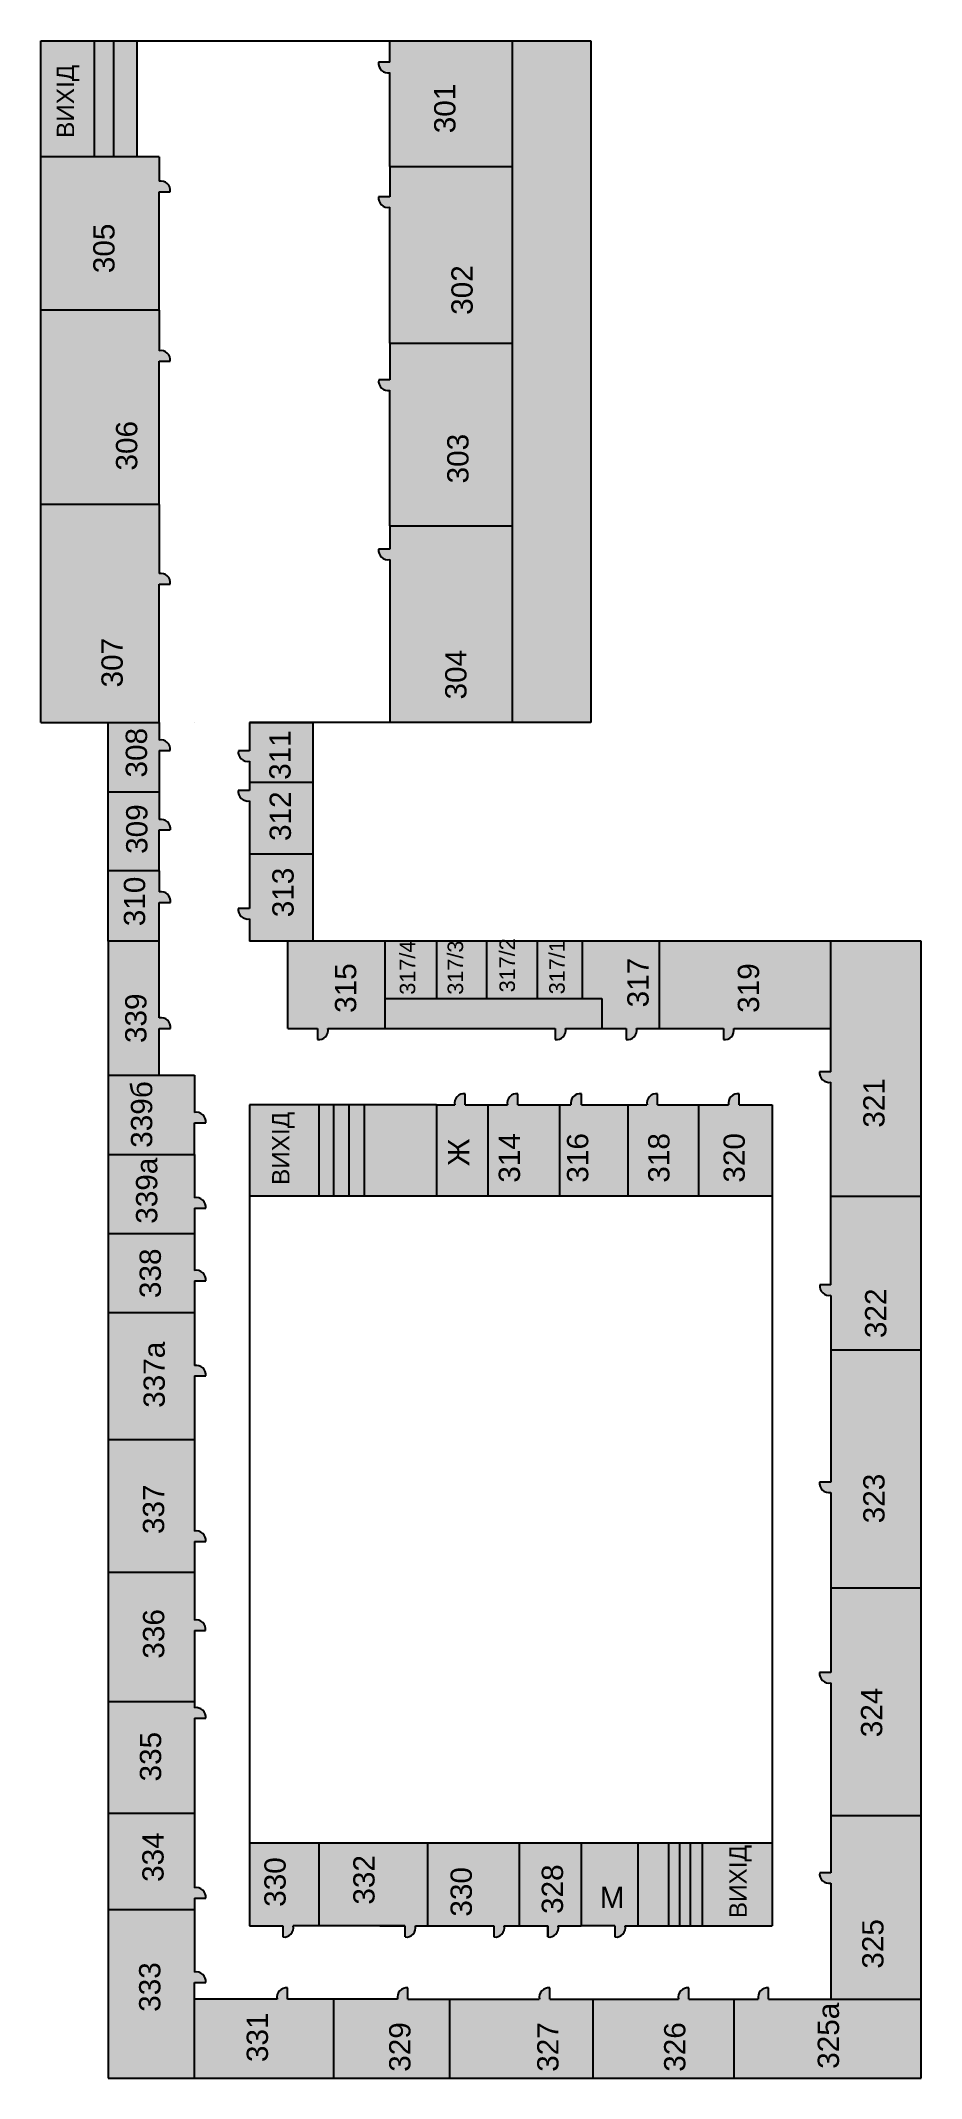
# Model space of a CAD drawing. Header units: millimetres. Extents: x -227 to 0, y 0 to 526.
import ezdxf

# ---------------------------------------------------------------- set-up
doc = ezdxf.new("R2010")
doc.units = ezdxf.units.MM
doc.styles.get("Standard").update_dxf_attribs({"font": 'arial.ttf'})

# ---------------------------------------------------------------- blocks, each defined once
blk = doc.blocks.new('блок')
blk.add_line((-187.73, 29.19), (-184.83, 29.19))
blk.add_arc((-187.26, 29.49), 2.45, 352.9894, 101.0837)

msp = doc.modelspace()

# ---------------------------------------------------------------- hatches: boundary and pattern name
h = msp.add_hatch(color=256)
h.set_gradient(color1=(255, 255, 213), color2=(255, 255, 138), one_color=1, tint=0.77, name='CYLINDER')
h.paths.add_polyline_path([(-196.89, 487.37), (-193.99, 487.37, 0.510044), (-196.89, 490.07), (-196.89, 496.42), (-227.43, 496.42), (-227.43, 456.75), (-196.89, 456.75)])
h.paths.add_polyline_path([(-105.69, 526.39), (-137.26, 526.39), (-137.26, 520.83), (-140.16, 520.83, 0.506407), (-137.29, 518.12), (-137.29, 493.91), (-105.69, 493.91)])
h.paths.add_polyline_path([(-105.69, 493.91), (-137.29, 493.91), (-137.29, 486.05), (-140.19, 486.05, 0.510014), (-137.29, 483.34), (-137.29, 448.21), (-105.69, 448.21)])
h.paths.add_polyline_path([(-105.69, 448.21), (-137.29, 448.21), (-137.25, 438.7), (-140.16, 438.7, 0.505477), (-137.29, 435.99), (-137.29, 401.01), (-105.69, 401.01)])
h.paths.add_polyline_path([(-105.69, 401.01), (-137.29, 401.01), (-137.29, 394.97), (-140.18, 394.97, 0.510044), (-137.28, 392.26), (-137.28, 350.11), (-105.69, 350.11)])
h.paths.add_polyline_path([(-196.89, 385.93), (-193.99, 385.93, 0.510044), (-196.89, 388.63), (-196.89, 406.53), (-227.43, 406.53), (-227.43, 350.11), (-196.89, 350.11)])
h.paths.add_polyline_path([(-196.89, 443.53), (-193.99, 443.53, 0.510044), (-196.89, 446.24), (-196.89, 456.75), (-227.43, 456.75), (-227.43, 406.53), (-196.89, 406.53)])
h.paths.add_polyline_path([(-196.89, 342.86), (-193.98, 342.86, 0.510686), (-196.89, 345.57), (-196.89, 350.11), (-210, 350.11), (-210, 332.15), (-196.88, 332.15)])
h.paths.add_polyline_path([(-196.88, 325.03), (-196.88, 332.15), (-210, 332.15), (-210, 311.73), (-196.88, 311.73), (-196.88, 322.33), (-193.97, 322.33, 0.510044)])
h.paths.add_polyline_path([(-196.88, 306.31), (-196.88, 311.73), (-210, 311.73), (-210, 293.59), (-196.84, 293.59), (-196.84, 303.61), (-193.93, 303.61, 0.515358)])
h.paths.add_polyline_path([(-196.84, 293.59), (-210, 293.59), (-210, 258.93), (-196.84, 258.93), (-196.84, 271.03), (-193.93, 271.03, 0.510043), (-196.84, 273.74)])
h.paths.add_polyline_path([(-138.45, 293.59), (-163.63, 293.59), (-163.63, 271.03), (-155.95, 271.03), (-155.95, 268.13, 0.510044), (-153.25, 271.03), (-138.45, 271.03)])
h.paths.add_polyline_path([(-157.12, 316.05), (-173.51, 316.05), (-173.51, 302.06), (-176.41, 302.06, 0.510044), (-173.51, 299.36), (-173.51, 293.59), (-157.12, 293.59)])
h.paths.add_polyline_path([(-157.12, 334.61), (-173.51, 334.61), (-173.51, 332.57), (-176.41, 332.57, 0.510044), (-173.51, 329.87), (-173.51, 324.66), (-173.51, 324.66), (-173.51, 316.05), (-157.12, 316.05)])
h.paths.add_polyline_path([(-157.12, 350.11), (-173.51, 350.11), (-173.51, 342.81), (-176.41, 342.81, 0.510044), (-173.5, 340.1), (-173.51, 334.61), (-157.12, 334.61)])
h.paths.add_polyline_path([(-125.11, 293.59), (-138.45, 293.59), (-138.45, 278.77), (-125.11, 278.77)])
h.paths.add_polyline_path([(-112.19, 293.59), (-125.11, 293.59), (-125.11, 278.77), (-112.19, 278.77)])
h.paths.add_polyline_path([(-99.16, 293.59), (-112.19, 293.59), (-112.19, 278.77), (-99.16, 278.77)])
h.paths.add_polyline_path([(-87.47, 293.59), (-99.16, 293.59), (-99.16, 278.77), (-87.47, 278.77)])
h.paths.add_polyline_path([(-82.53, 278.77), (-138.45, 278.77), (-138.45, 271.03), (-94.58, 271.03), (-94.58, 268.13, 0.510044), (-91.87, 271.03), (-82.53, 271.03)])
h.paths.add_polyline_path([(-67.59, 293.59), (-87.47, 293.59), (-87.47, 278.77), (-82.53, 278.77), (-82.53, 271.03), (-76.24, 271.03), (-76.24, 268.13, 0.510044), (-73.53, 271.04), (-67.59, 271.03)])
h.paths.add_polyline_path([(-23.34, 293.59), (-67.59, 293.59), (-67.59, 271.03), (-51.11, 271.03), (-51.11, 268.13, 0.510044), (-48.41, 271.03), (-23.34, 271.03)])
h.paths.add_polyline_path([(0, 293.59), (-23.34, 293.59), (-23.34, 271.03), (-23.34, 259.83), (-26.24, 259.83, 0.510044), (-23.34, 257.12), (-23.32, 227.64), (0, 227.64)])
h.paths.add_polyline_path([(0, 227.64), (-23.32, 227.64), (-23.31, 204.72), (-26.21, 204.72, 0.510044), (-23.31, 202.01), (-23.32, 187.96), (0, 187.96)])
h.paths.add_polyline_path([(0, 187.96), (-23.32, 187.96), (-23.35, 153.75), (-26.26, 153.75, 0.510044), (-23.35, 151.04), (-23.34, 126.41), (0, 126.41)])
h.paths.add_polyline_path([(0, 126.41), (-23.34, 126.41), (-23.33, 104.51), (-26.24, 104.51, 0.510044), (-23.33, 101.8), (-23.33, 67.43), (0, 67.43)])
h.paths.add_polyline_path([(0, 67.43), (-23.33, 67.43), (-23.32, 52.74), (-26.23, 52.74, 0.50545), (-23.36, 50.03), (-23.36, 20.05), (0, 20.05)])
h.paths.add_polyline_path([(0, 20.05), (-39.41, 20.05), (-39.41, 22.96, 0.510044), (-42.11, 20.05), (-48.44, 20.05), (-48.44, -0.41), (0, -0.41)])
h.paths.add_polyline_path([(-48.44, 20.05), (-60.01, 20.05), (-60.01, 22.96, 0.510044), (-62.71, 20.05), (-84.83, 20.05), (-84.83, -0.41), (-48.44, -0.41)])
h.paths.add_polyline_path([(-84.83, 20.05), (-95.94, 20.05), (-95.94, 22.96, 0.510044), (-98.65, 20.05), (-121.87, 20.05), (-121.87, -0.41), (-84.83, -0.41)])
h.paths.add_polyline_path([(-121.87, 20.05), (-132.58, 20.05), (-132.58, 22.96, 0.510044), (-135.28, 20.05), (-151.8, 20.06), (-151.8, -0.41), (-121.87, -0.41)])
h.paths.add_polyline_path([(-151.8, 20.06), (-163.68, 20.06), (-163.68, 22.96, 0.510044), (-166.38, 20.06), (-187.74, 20.06), (-187.73, -0.41), (-151.8, -0.41)])
h.paths.add_polyline_path([(-187.74, 24.33), (-184.84, 24.33, 0.508901), (-187.73, 27.04), (-187.73, 39.01), (-187.73, 43.21), (-210, 43.21), (-210, -0.41), (-187.73, -0.41)])
h.paths.add_polyline_path([(-187.73, 62.66), (-187.74, 68.14), (-210, 68.14), (-210, 43.21), (-187.73, 43.21), (-187.73, 46.15), (-184.82, 46.15, 0.510489), (-187.73, 48.86)])
h.paths.add_polyline_path([(-187.73, 85.68), (-187.73, 92.65), (-184.83, 92.65, 0.509965), (-187.73, 95.36), (-187.73, 96.99), (-210, 96.99), (-210, 68.14), (-187.73, 68.14)])
h.paths.add_polyline_path([(-187.73, 130.43), (-210, 130.43), (-210, 96.99), (-187.73, 96.99), (-187.73, 109.97), (-187.75, 115.32), (-184.85, 115.32, 0.507385), (-187.73, 118.03)])
h.paths.add_polyline_path([(-187.73, 141.06), (-187.73, 155.36), (-187.73, 164.76), (-210, 164.76), (-210, 130.43), (-187.73, 130.43), (-187.74, 138.36), (-184.84, 138.36, 0.508941)])
h.paths.add_polyline_path([(-187.73, 197.55), (-210, 197.55), (-210, 164.76), (-187.73, 164.76), (-187.73, 167.59), (-187.73, 178.38), (-187.74, 181.16), (-184.84, 181.16, 0.508917), (-187.73, 183.87)])
h.paths.add_polyline_path([(-187.73, 218.01), (-210, 218.01), (-210, 197.55), (-187.75, 197.55), (-187.75, 205.76), (-184.84, 205.76, 0.508212), (-187.73, 208.47)])
h.paths.add_polyline_path([(-187.73, 238.47), (-210, 238.47), (-210, 218.01), (-187.73, 218.01), (-187.73, 224.53), (-184.82, 224.53, 0.510815), (-187.73, 227.23)])
h.paths.add_polyline_path([(-187.73, 258.93), (-210, 258.93), (-210, 238.47), (-187.73, 238.47), (-187.73, 246.61), (-184.83, 246.61, 0.510041), (-187.73, 249.31)])
h.paths.add_polyline_path([(-93.32, 251.23), (-104.21, 251.23), (-104.21, 254.14, 0.510044), (-106.91, 251.23), (-111.87, 251.23), (-111.87, 227.63), (-93.32, 227.63)])
h.paths.add_polyline_path([(-75.68, 251.23), (-87.77, 251.23), (-87.77, 254.14, 0.510044), (-90.48, 251.23), (-93.32, 251.23), (-93.32, 227.63), (-75.68, 227.63)])
h.paths.add_polyline_path([(-57.47, 251.23), (-68.1, 251.23), (-68.1, 254.14, 0.510044), (-70.81, 251.23), (-75.68, 251.23), (-75.68, 227.63), (-57.47, 227.63)])
h.paths.add_polyline_path([(-38.52, 251.23), (-47.04, 251.23), (-47.04, 254.14, 0.510044), (-49.75, 251.23), (-57.47, 251.23), (-57.47, 227.63), (-38.52, 227.63)])
h.paths.add_polyline_path([(-155.54, 60.48), (-173.51, 60.48), (-173.51, 39.01), (-164.9, 39.01), (-164.9, 36.11, 0.510044), (-162.2, 39.01), (-155.54, 39.01)])
h.paths.add_polyline_path([(-127.54, 60.48), (-155.54, 60.48), (-155.54, 39.01), (-133.35, 39.01), (-133.35, 36.11, 0.510044), (-130.65, 39.01), (-127.54, 39.01)])
h.paths.add_polyline_path([(-103.85, 60.48), (-127.54, 60.48), (-127.54, 39.01), (-110.41, 39.01), (-110.41, 36.11, 0.510044), (-107.71, 39.01), (-103.85, 39.01)])
h.paths.add_polyline_path([(-87.83, 60.48), (-103.85, 60.48), (-103.85, 39.01), (-96.48, 39.01), (-96.48, 36.11, 0.510044), (-93.78, 39.01), (-87.83, 39.01)])
h.paths.add_polyline_path([(-125.24, 251.23), (-143.8, 251.23), (-143.8, 227.63), (-125.24, 227.63)])
h = msp.add_hatch(color=256)
h.set_gradient(color1=(133, 177, 95), color2=(182, 208, 159), one_color=1, tint=0.72, name='HEMISPHERICAL')
h.paths.add_polyline_path([(-38.52, 60.48), (-56.49, 60.48), (-56.49, 39.01), (-38.52, 39.01)])
h.paths.add_polyline_path([(-56.49, 60.48), (-59.69, 60.48), (-59.69, 39.01), (-56.49, 39.01)])
h.paths.add_polyline_path([(-62.43, 39.01), (-59.69, 39.01), (-59.69, 60.48), (-62.43, 60.48)])
h.paths.add_polyline_path([(-65.27, 39.01), (-62.43, 39.01), (-62.43, 60.48), (-65.27, 60.48)])
h.paths.add_polyline_path([(-65.27, 60.48), (-73.23, 60.48), (-73.23, 39.01), (-65.27, 39.01)])
h.paths.add_polyline_path([(-87.83, 39.01), (-79.17, 39.01), (-79.17, 36.11), (-78.57, 36.11, 0.435178), (-76.46, 39.01), (-73.23, 39.01), (-73.23, 60.48), (-87.83, 60.48)])
h.paths.add_polyline_path([(-125.24, 227.63), (-111.87, 227.63), (-111.87, 251.23), (-117.78, 251.23), (-117.78, 254.14, 0.510044), (-120.49, 251.23), (-125.24, 251.23)])
h.paths.add_polyline_path([(-155.54, 251.23), (-173.51, 251.23), (-173.51, 227.63), (-155.54, 227.63)])
h.paths.add_polyline_path([(-151.7, 251.23), (-155.54, 251.23), (-155.54, 227.63), (-151.7, 227.63)])
h.paths.add_polyline_path([(-151.7, 227.63), (-147.75, 227.63), (-147.75, 251.23), (-151.7, 251.23)])
h.paths.add_polyline_path([(-143.8, 251.23), (-147.75, 251.23), (-147.75, 227.63), (-143.8, 227.63)])
h.paths.add_polyline_path([(-213.67, 526.39), (-227.43, 526.39), (-227.43, 496.42), (-213.67, 496.42)])
h.paths.add_polyline_path([(-208.64, 526.39), (-213.67, 526.39), (-213.67, 496.42), (-208.64, 496.42)])
h.paths.add_polyline_path([(-208.64, 496.42), (-202.62, 496.42), (-202.62, 526.39), (-208.64, 526.39)])
h = msp.add_hatch(color=256)
h.set_gradient(color1=(255, 255, 213), color2=(255, 255, 87), one_color=1, tint=0.67, name='INVSPHERICAL')
h.paths.add_polyline_path([(-85.37, 526.39), (-105.69, 526.39), (-105.69, 350.11), (-85.37, 350.11)])

# ---------------------------------------------------------------- linework, layer by layer
for p, q in [((-227.43, 350.11), (-227.43, 526.39)), ((-227.43, 526.39), (-85.37, 526.39)), ((-213.67, 526.39), (-213.67, 496.42)), ((-208.64, 526.39), (-208.64, 496.42)), ((-202.62, 526.39), (-202.62, 496.42)), ((-137.26, 520.83), (-137.26, 526.39)), ((-105.69, 526.39), (-105.69, 350.11)), ((-85.37, 526.39), (-85.37, 350.11)), ((-137.29, 493.91), (-137.29, 518.16)), ((-196.89, 496.42), (-227.43, 496.42)), ((-196.89, 496.42), (-196.89, 490.07)), ((-137.29, 493.91), (-105.69, 493.91)), ((-137.29, 493.91), (-137.29, 486.05)), ((-196.89, 456.75), (-196.89, 487.37)), ((-137.29, 448.21), (-137.29, 483.38)), ((-196.89, 456.75), (-227.43, 456.75)), ((-196.89, 456.75), (-196.89, 446.24)), ((-137.29, 448.21), (-105.69, 448.21)), ((-137.29, 448.21), (-137.25, 438.7)), ((-196.89, 406.53), (-196.89, 443.53)), ((-137.29, 401.01), (-137.29, 436.01)), ((-196.89, 406.53), (-227.43, 406.53)), ((-196.89, 406.53), (-196.89, 388.63)), ((-137.29, 401.01), (-105.69, 401.01)), ((-137.29, 401.01), (-137.29, 394.95)), ((-137.28, 392.26), (-137.28, 350.11)), ((-196.89, 350.11), (-196.89, 385.93)), ((-227.43, 350.11), (-196.89, 350.11)), ((-210, 293.59), (-210, 350.11)), ((-196.89, 350.11), (-196.89, 345.57)), ((-187.73, 350.11), (-187.73, 350.11)), ((-173.51, 350.11), (-157.12, 350.11)), ((-85.37, 350.11), (-173.51, 350.11)), ((-173.51, 350.11), (-173.51, 342.82)), ((-157.12, 350.11), (-157.12, 293.59)), ((-196.89, 342.86), (-196.88, 325.03)), ((-173.5, 340.1), (-173.51, 332.57)), ((-196.88, 332.15), (-210.01, 332.15)), ((-157.12, 334.61), (-173.51, 334.61)), ((-173.51, 329.87), (-173.51, 324.66)), ((-196.88, 311.73), (-196.88, 322.33)), ((-173.51, 324.66), (-173.51, 302.06)), ((-196.88, 311.73), (-210.04, 311.73)), ((-196.88, 311.73), (-196.88, 306.32)), ((-157.12, 316.05), (-173.51, 316.05)), ((-196.84, 293.59), (-196.84, 303.61)), ((-173.51, 299.36), (-173.51, 293.59)), ((-210, 293.59), (-210, -0.41)), ((-196.84, 293.59), (-210, 293.59)), ((-196.84, 293.59), (-210, 293.59)), ((-196.84, 273.74), (-196.84, 293.59)), ((0, 293.59), (-173.51, 293.59)), ((-163.63, 271.03), (-163.63, 293.59)), ((-138.45, 271.03), (-138.45, 293.59)), ((-125.11, 278.77), (-125.11, 293.59)), ((-112.19, 278.77), (-112.19, 293.59)), ((-99.16, 278.77), (-99.16, 293.59)), ((-87.47, 278.77), (-87.47, 293.59)), ((-67.59, 271.03), (-67.59, 293.59)), ((-23.34, 271.03), (-23.34, 293.59)), ((0, -0.41), (0, 293.59)), ((-138.45, 278.77), (-82.53, 278.77)), ((-82.53, 278.77), (-82.53, 271.03)), ((-196.84, 258.93), (-196.84, 271.03)), ((-163.63, 271.03), (-155.95, 271.03)), ((-153.25, 271.03), (-94.58, 271.03)), ((-91.87, 271.03), (-76.24, 271.03)), ((-73.53, 271.04), (-67.59, 271.03)), ((-67.59, 271.03), (-51.11, 271.03)), ((-48.41, 271.03), (-23.34, 271.03)), ((-23.34, 259.83), (-23.34, 271.03)), ((-210, 258.93), (-187.73, 258.93)), ((-187.73, 258.93), (-187.73, 249.31)), ((-23.31, 204.72), (-23.34, 257.12)), ((-125.24, 251.23), (-173.51, 251.23)), ((-173.51, 251.23), (-173.51, 39.01)), ((-155.54, 227.63), (-155.54, 251.23)), ((-151.7, 227.63), (-151.7, 251.23)), ((-147.75, 227.63), (-147.75, 251.23)), ((-143.8, 227.63), (-143.8, 251.23)), ((-125.24, 251.23), (-125.24, 227.63)), ((-125.24, 251.23), (-120.49, 251.23)), ((-117.78, 251.23), (-106.91, 251.23)), ((-111.87, 227.63), (-111.87, 251.23)), ((-104.21, 251.23), (-90.52, 251.23)), ((-93.32, 227.63), (-93.32, 251.23)), ((-87.77, 251.23), (-70.85, 251.23)), ((-75.68, 227.63), (-75.68, 251.23)), ((-68.1, 251.23), (-49.79, 251.23)), ((-57.47, 227.63), (-57.47, 251.23)), ((-47.04, 251.23), (-38.52, 251.23)), ((-38.52, 251.23), (-38.52, 39.01)), ((-187.73, 238.47), (-187.73, 246.61)), ((-210, 238.47), (-187.73, 238.47)), ((-187.73, 238.47), (-187.73, 227.21)), ((-38.52, 227.63), (-173.51, 227.63)), ((-23.36, 227.64), (0, 227.64)), ((-187.73, 224.53), (-187.73, 218.01)), ((-210, 218.01), (-187.73, 218.01)), ((-187.73, 218.01), (-187.73, 208.47)), ((-187.75, 205.76), (-187.75, 197.55)), ((-23.31, 202.01), (-23.35, 153.75)), ((-210, 197.55), (-187.73, 197.55)), ((-187.73, 197.55), (-187.73, 183.86)), ((-23.32, 187.96), (0, 187.96)), ((-187.74, 181.16), (-187.73, 178.38)), ((-187.73, 178.38), (-187.73, 164.56)), ((-210, 164.76), (-187.73, 164.76)), ((-187.73, 167.59), (-187.73, 155.36)), ((-187.73, 155.36), (-187.73, 141.07)), ((-23.35, 151.04), (-23.33, 104.51)), ((-187.74, 138.36), (-187.73, 130.43)), ((-210, 130.43), (-187.73, 130.43)), ((-187.73, 130.43), (-187.73, 118.02)), ((-23.36, 126.41), (0, 126.41)), ((-187.75, 115.32), (-187.73, 109.97)), ((-187.73, 109.97), (-187.73, 95.37)), ((-23.33, 101.8), (-23.32, 52.74)), ((-210, 96.99), (-187.73, 96.99)), ((-187.73, 92.65), (-187.73, 85.68)), ((-187.73, 85.68), (-187.73, 62.66)), ((-187.74, 69.75), (-187.73, 62.66)), ((-210, 68.14), (-187.73, 68.14)), ((0, 67.43), (-23.36, 67.43)), ((-187.73, 62.66), (-187.73, 48.86)), ((-173.51, 60.48), (-38.52, 60.48)), ((-155.54, 39.01), (-155.54, 60.48)), ((-127.54, 60.33), (-127.54, 39.01)), ((-103.85, 60.48), (-103.85, 39.01)), ((-87.83, 60.48), (-87.83, 39.01)), ((-73.23, 60.48), (-73.23, 39.01)), ((-65.27, 60.48), (-65.27, 39.01)), ((-62.43, 60.48), (-62.43, 39.01)), ((-59.69, 60.48), (-59.69, 39.01)), ((-56.49, 39.01), (-56.49, 60.48)), ((-23.36, 50.02), (-23.36, 20.05)), ((-210, 43.21), (-187.73, 43.21)), ((-187.73, 46.15), (-187.73, 39.01)), ((-187.73, 39.01), (-187.73, 27.04)), ((-173.51, 39.01), (-164.9, 39.01)), ((-164.9, 39.01), (-164.9, 36.11)), ((-133.35, 39.01), (-162.2, 39.01)), ((-139.85, 39.01), (-133.35, 39.01)), ((-130.65, 39.01), (-110.41, 39.01)), ((-110.41, 39.01), (-110.41, 36.11)), ((-107.71, 39.01), (-96.48, 39.01)), ((-96.48, 36.11), (-96.48, 39.01)), ((-93.78, 39.01), (-87.83, 39.01)), ((-79.17, 39.01), (-87.83, 39.01)), ((-76.46, 39.01), (-38.52, 39.01)), ((-187.73, -0.41), (-187.74, 24.33)), ((-187.73, 20.06), (-187.73, 20.06)), ((-187.73, 20.06), (-187.73, 20.06)), ((-166.38, 20.06), (-187.73, 20.06)), ((-135.28, 20.05), (-163.68, 20.06)), ((-151.8, 20.06), (-151.8, -0.41)), ((-132.58, 20.05), (-98.67, 20.05)), ((-121.87, 20.06), (-121.87, -0.41)), ((-95.94, 20.05), (-62.74, 20.05)), ((-84.83, 20), (-84.83, -0.41)), ((-60.01, 20.05), (-42.14, 20.05)), ((-48.44, 20), (-48.44, -0.41)), ((-39.41, 20.05), (0, 20.05)), ((-210, -0.41), (0, -0.41)), ((-210, -0.41), (0, -0.41)), ((-210, -0.41), (0, -0.41)), ((-23.36, -0.41), (0, -0.41))]:
    msp.add_line(p, q)

# ---------------------------------------------------------------- block references
for p, rotation in [((-324.99, 550.02), 180), ((-325.02, 515.24), 180), ((-324.98, 467.89), 180), ((-325.01, 424.15), 180), ((-361.23, 372), 180), ((-361.24, 361.76), 180), ((-361.24, 331.25), 180), ((-185.14, 83.3), 270), ((-123.76, 83.3), 270), ((-105.42, 83.3), 270), ((-80.3, 83.3), 270), ((-211.07, 289.02), 180), ((-88.6, 438.96), 89.99999999999999), ((-75.02, 438.96), 89.99999999999999), ((-58.59, 438.96), 89.99999999999999), ((-38.91, 438.96), 89.99999999999999), ((-17.86, 438.96), 89.99999999999999), ((-211.04, 233.91), 180), ((-211.09, 182.93), 180), ((-211.07, 133.7), 180), ((-211.06, 81.93), 180), ((-194.09, -148.72), 270.0000000000003), ((-162.54, -148.72), 270.0000000000003), ((-139.6, -148.72), 270.0000000000003), ((-125.67, -148.72), 270.0000000000003), ((-108.35, -148.72), 270.0000000000003), ((-134.49, 207.79), 89.99999999999999), ((-103.39, 207.78), 89.99999999999999), ((-66.75, 207.78), 89.99999999999999), ((-30.82, 207.78), 89.99999999999999), ((-10.22, 207.78), 89.99999999999999)]:
    msp.add_blockref('блок', p, dxfattribs=dict(rotation=rotation))
for p in [(-9.16, 458.18), (-9.16, 414.34), (-9.16, 356.74), (-9.16, 313.68), (-9.14, 293.14), (-9.1, 274.42), (-9.1, 241.85), (0, 217.42), (0.01, 195.34), (-0.01, 176.57), (-0.01, 151.97), (-0.01, 109.17), (-0.02, 86.14), (0, 63.47), (0, 16.96), (-0.01, -4.85)]:
    msp.add_blockref('блок', p)

# ---------------------------------------------------------------- texts
at = {"attachment_point": 1, "rotation": 90}
for s, width, heights, insert, char_height in [('ВИХІД', 35.6216, [0], (-223.32, 501.28), 4.5), ('301', 23.791, [0], (-125.82, 502.47), 5.5), ('305', 23.791, [0], (-213.88, 466.3), 5.5), ('302', 23.791, [0], (-121.37, 455.53), 5.5), ('306', 23.791, [0], (-208.01, 415.27), 5.5), ('303', 23.791, [0], (-122.44, 411.94), 5.5), ('307', 23.791, [0], (-211.77, 359.19), 5.5), ('304', 23.791, [0], (-122.97, 356.08), 5.5), ('308', 23.791, [0], (-205.49, 335.9), 5.5), ('311', 23.791, [0], (-168.4, 335.3), 5.5), ('312', 23.791, [0], (-168.32, 319.49), 5.5), ('309', 23.791, [0], (-205.39, 316.15), 5.5), ('313', 23.791, [0], (-167.62, 299.77), 5.5), ('310', 23.791, [0], (-205.98, 297.45), 5.5), ('317/4', 23.791, [0], (-134.71, 279.74), 4), ('317/3', 23.791, [0], (-122.35, 279.74), 4), ('317/2', 23.791, [0], (-108.95, 280.35), 4), ('317/1', 23.791, [0], (-96.1, 279.85), 4), ('315', 23.791, [0], (-151.45, 275.05), 5.5), ('317', 23.791, [0], (-75.92, 276.47), 5.5), ('319', 23.791, [0], (-47.38, 275.05), 5.5), ('339', 23.791, [0], (-205.64, 267.24), 5.5), ('339б', 23.791, [0], (-204.15, 240.16), 5.5), ('321', 23.791, [0], (-14.97, 245.37), 5.5), ('ВИХІД', 35.6216, [0], (-167.69, 230.55), 4.5), ('314', 13.7006, [0], (-109.15, 231.14), 5.5), ('316', 13.7006, [0], (-91.51, 231.14), 5.5), ('318', 13.7006, [0], (-70.53, 231.14), 5.5), ('320', 13.7006, [0], (-51.07, 231.14), 5.5), ('339а', 23.791, [0], (-202.84, 220.52), 5.5), ('338', 23.791, [0], (-201.91, 201.3), 5.5), ('322', 30.6858, [0], (-14.51, 190.96), 5.5), ('337а', 23.791, [0], (-200.9, 172.93), 5.5), ('323', 21.9587, [0], (-14.97, 143.07), 5.5), ('337', 23.791, [0], (-201.06, 140.29), 5.5), ('336', 23.791, [0], (-201.04, 108.07), 5.5), ('324', 30.4796, [0], (-15.57, 87.76), 5.5), ('335', 23.791, [0], (-201.84, 76.32), 5.5), ('334', 23.791, [0], (-201.21, 50.36), 5.5), ('ВИХІД', 35.6216, [0], (-49.56, 40.98), 4.5), ('330', 13.7006, [0], (-169.68, 43.91), 5.5), ('332', 13.7006, [0], (-146.71, 44.48), 5.5), ('330', 13.7006, [0], (-121.58, 41.37), 5.5), ('328', 13.7006, [0], (-98.03, 42.06), 5.5), ('325', 242.4644, [7.68], (-15.25, 27.91), 5.5), ('333', 23.791, [0], (-202.04, 16.76), 5.5), ('331', 23.791, [0], (-174.25, 3.77), 5.5), ('329', 23.791, [0], (-137.44, 1.26), 5.5), ('327', 23.791, [0], (-99.2, 1.26), 5.5), ('326', 23.791, [0], (-66.42, 1.26), 5.5)]:
    msp.add_mtext_dynamic_manual_height_columns(s, width=width, gutter_width=12.5, heights=heights, dxfattribs=dict(at, insert=insert, char_height=char_height))
note = msp.add_mtext_dynamic_manual_height_columns('\\pt5.5;Ж\\P', width=13.7006, gutter_width=12.5, heights=[9.76, 0], dxfattribs=dict(insert=(-122.27, 235.45), char_height=5.5, attachment_point=1, rotation=90))
for column, words in zip(note.columns.linked_columns, ['\\pt5.5;']):
    column.text = words
at = {"insert": (-83.03, 49.1), "char_height": 5.5, "attachment_point": 1}
msp.add_mtext_dynamic_manual_height_columns('М', width=13.7006, gutter_width=12.5, heights=[0], dxfattribs=at)
note = msp.add_mtext_dynamic_manual_height_columns('325а\\P', width=242.4644, gutter_width=12.5, heights=[7.68, 0], dxfattribs=dict(insert=(-26.74, 2.03), char_height=5.5, attachment_point=1, rotation=90))

doc.saveas('drawing.dxf')
